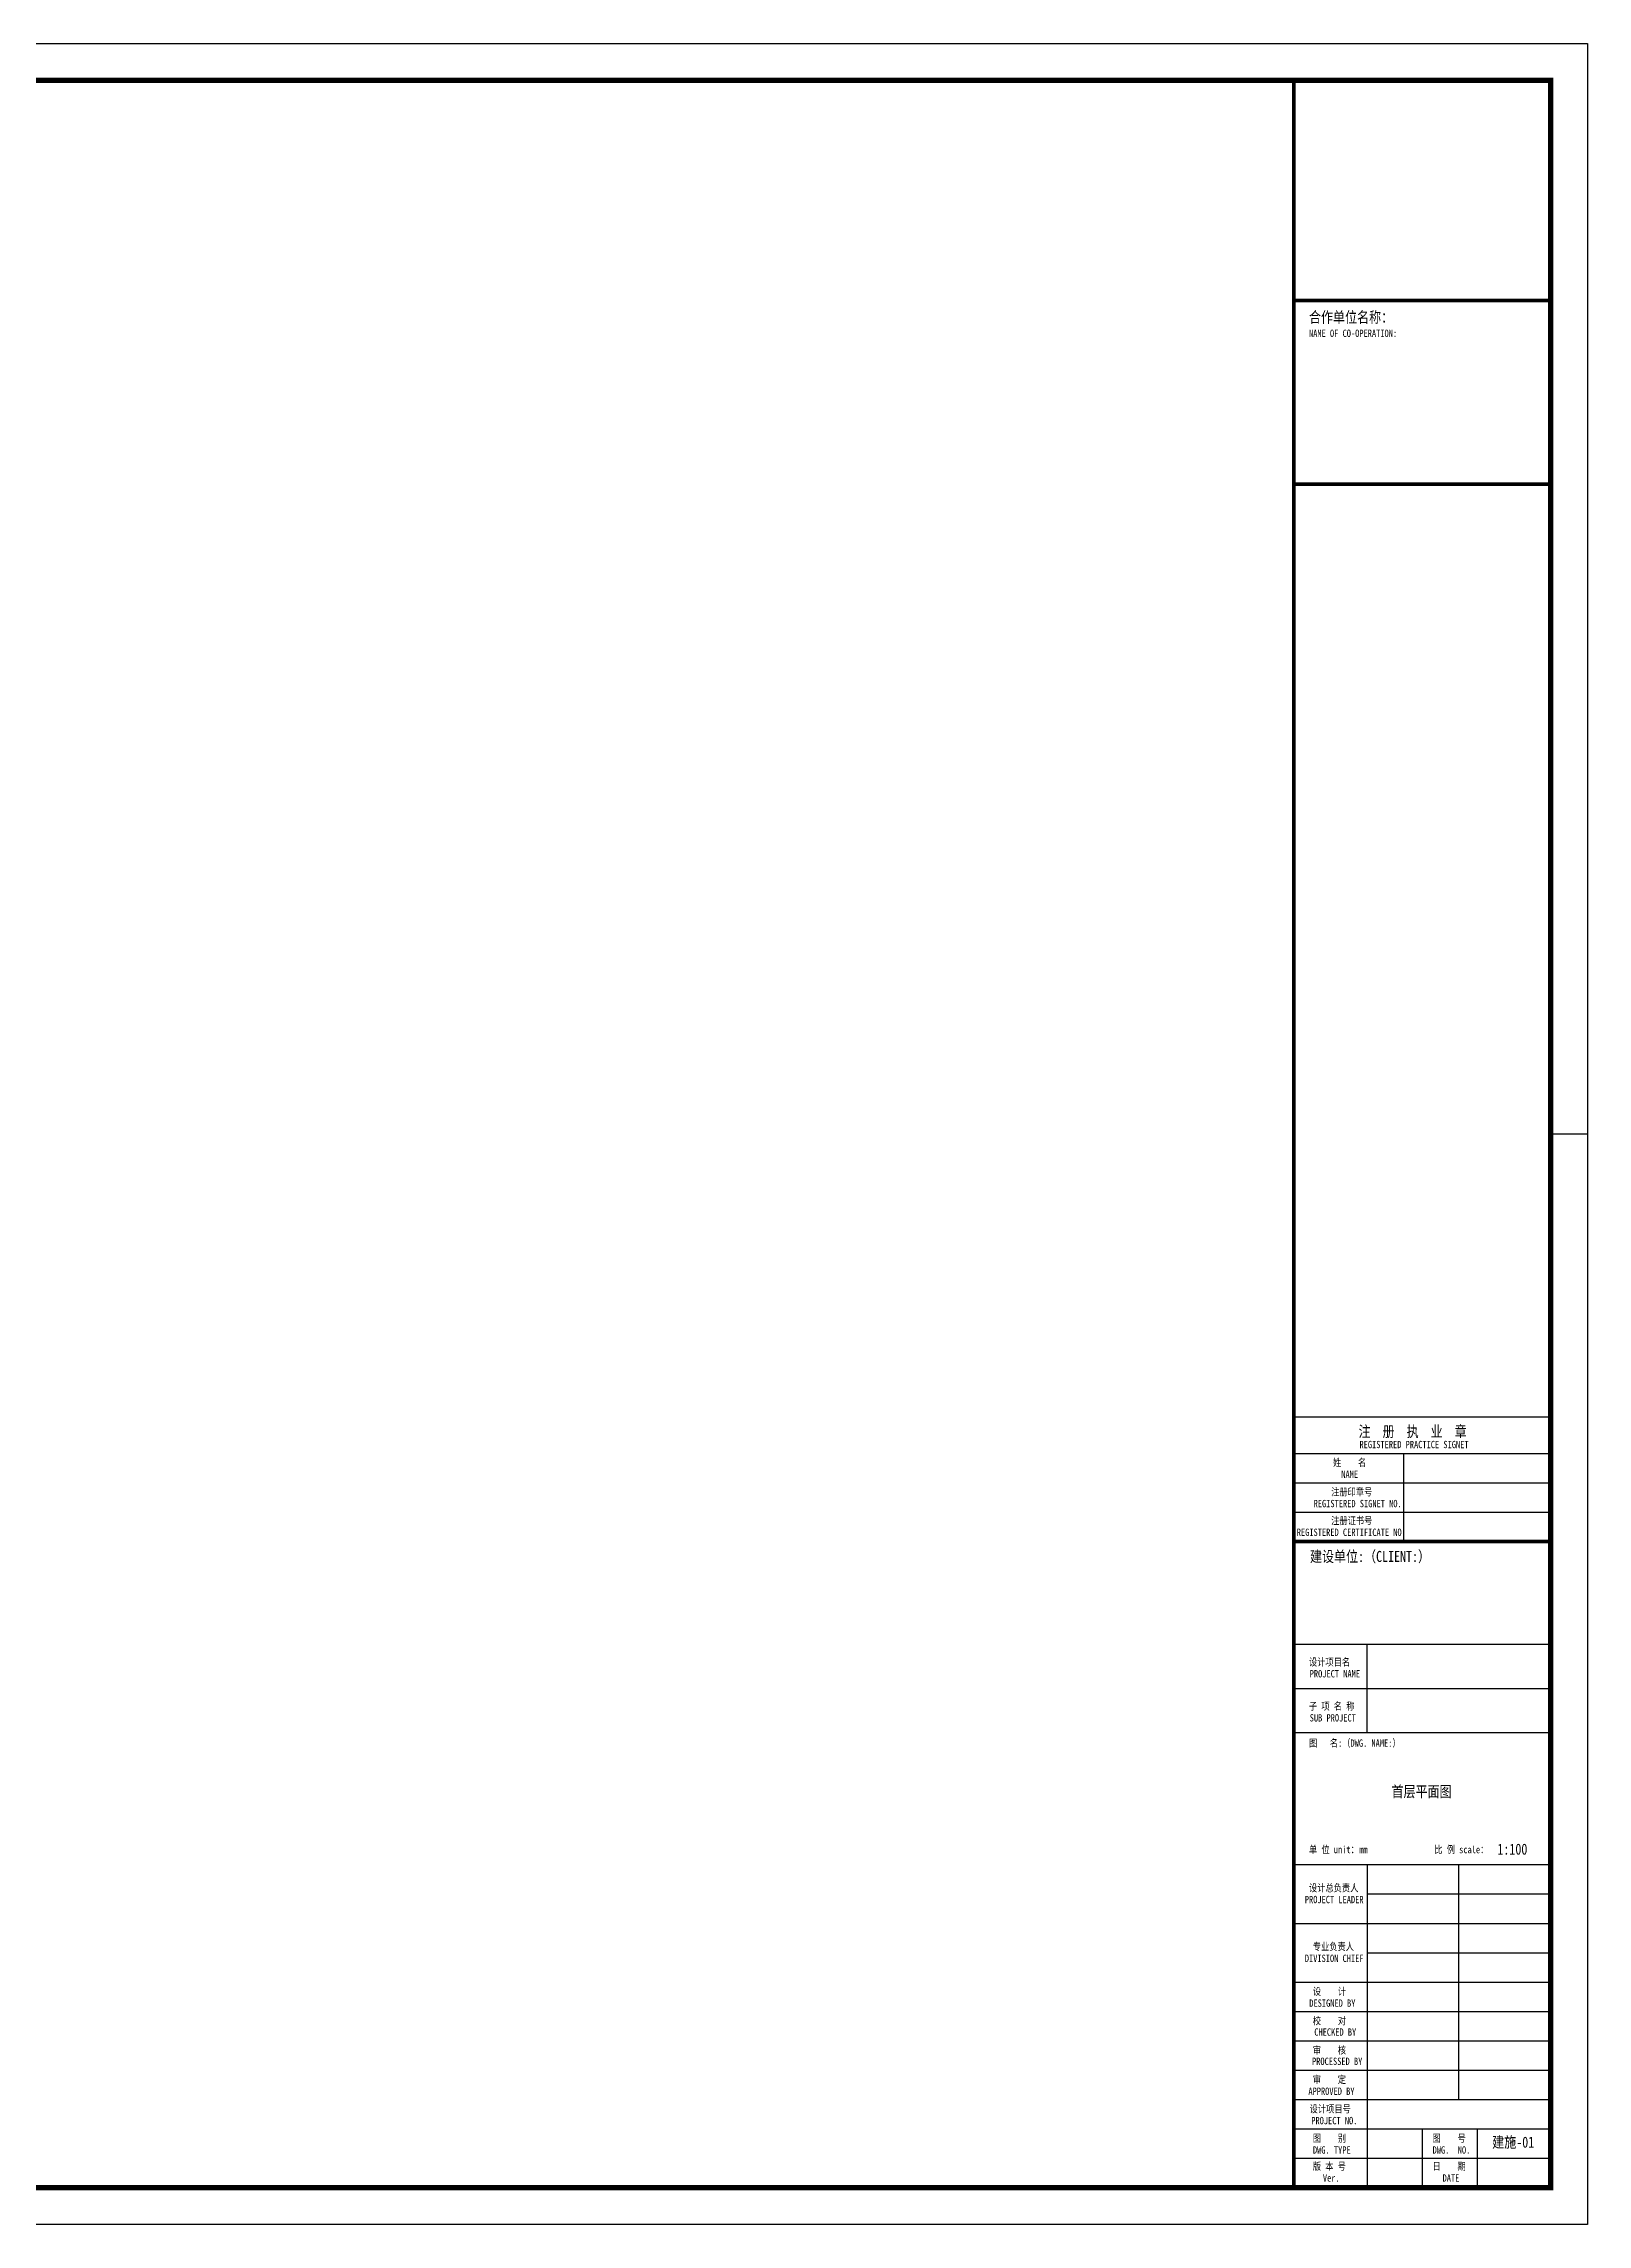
# Model space of a CAD drawing. Extents: x 0 to 841, y 0 to 594.
# Drawn here: x 421 to 841, y 0 to 594 of the extents above; entities that cross this region are included whole.
import ezdxf
from ezdxf.enums import TextEntityAlignment as Align

# ---------------------------------------------------------------- set-up
doc = ezdxf.new("R2010")
doc.units = 0
doc.header["$LTSCALE"] = 1000
doc.header["$MEASUREMENT"] = 0
doc.styles.add('图签', font='', dxfattribs={"width": 0.8})
doc.styles.get('图签').set_extended_font_data('SimSun')

# ---------------------------------------------------------------- blocks, each defined once
blk = doc.blocks.new('border')
for p, q in [((831, 584), (831, 10)), ((841, 297), (831, 297)), ((761, 220), (831, 220)), ((761, 210), (831, 210)), ((791, 186), (791, 210)), ((761, 202), (831, 202)), ((761, 194), (831, 194)), ((761, 158), (831, 158)), ((781, 134), (781, 158)), ((761, 146), (831, 146)), ((761, 134), (831, 134)), ((761, 98), (831, 98)), ((781, 98), (781, 10)), ((806, 34), (806, 98)), ((781, 90), (831, 90)), ((761, 82), (831, 82)), ((781, 74), (831, 74)), ((761, 66), (831, 66)), ((761, 58), (831, 58)), ((761, 50), (831, 50)), ((761, 42), (831, 42)), ((761, 34), (831, 34)), ((761, 26), (831, 26)), ((796, 26), (796, 10)), ((811, 26), (811, 10)), ((761, 18), (831, 18))]:
    blk.add_line(p, q)
blk.add_lwpolyline([(0, 0), (0, 594), (841, 594), (841, 0)], close=True)
at = {"const_width": 1.4}
blk.add_lwpolyline([(25, 10), (25, 584), (831, 584), (831, 10)], close=True, dxfattribs=at)
at = {"const_width": 1}
for points in [[(761, 584), (761, 10)], [(761, 524), (831, 524)], [(761, 474), (831, 474)], [(761, 186), (831, 186)]]:
    blk.add_lwpolyline(points, dxfattribs=at)
at = {"style": '图签', "width": 0.8}
for s, height, p in [('合作单位名称：', 3, (765.17, 517.98)), ('NAME OF CO-OPERATION:', 2, (765.17, 514.1)), ('注  册  执  业  章', 3, (778.68, 214.5)), ('姓    名', 2, (771.7, 206.51)), ('REGISTERED PRACTICE SIGNET', 2, (778.92, 211.42)), ('NAME', 2, (773.97, 203.33)), ('REGISTERED SIGNET NO.', 2, (766.43, 195.34)), ('注册印章号', 2, (771.21, 198.51)), ('注册证书号', 2, (771.21, 190.68)), ('REGISTERED CERTIFICATE NO.', 2, (761.84, 187.52)), ('建设单位:（CLIENT:）', 3, (765.44, 180.43)), ('设计项目名', 2, (765.17, 152.16)), ('PROJECT NAME', 2, (765.36, 148.97)), ('子 项 名 称', 2, (765.17, 140.16)), ('SUB PROJECT', 2, (765.36, 136.97)), ('图   名:（DWG. NAME:）', 2, (765.17, 130.1)), ('单 位 unit：', 2, (765.17, 101.1)), ('mm', 2, (778.86, 101.1)), ('比 例 scale：', 2, (799.3, 101.1)), ('PROJECT LEADER', 2, (764.03, 87.48)), ('设计总负责人', 2, (765.17, 90.66)), ('DIVISION CHIEF', 2, (764.03, 71.48)), ('专业负责人', 2, (766.21, 74.66)), ('DESIGNED BY', 2, (765.25, 59.27)), ('设    计', 2, (766.21, 62.45)), ('校    对', 2, (766.21, 54.45)), ('审    核', 2, (766.21, 46.45)), ('CHECKED BY', 2, (766.61, 51.39)), ('PROCESSED BY', 2, (765.99, 43.42)), ('APPROVED BY', 2, (765, 35.27)), ('审    定', 2, (766.21, 38.45)), ('设计项目号', 2, (765.34, 30.45)), ('PROJECT NO.', 2, (765.79, 27.27)), ('图    别', 2, (766.21, 22.45)), ('图    号', 2, (798.81, 22.45)), ('DWG. TYPE', 2, (766.24, 19.27)), ('DWG.  NO.', 2, (798.84, 19.27)), ('版 本 号', 2, (766.21, 14.82)), ('Ver.', 2, (768.95, 11.64)), ('日    期', 2, (798.81, 14.82)), ('DATE', 2, (801.55, 11.64))]:
    blk.add_text(s, height=height, dxfattribs=at).set_placement(p)
at = {"style": '图签', "width": 0.8, "flags": 8}
for tag, height, p in [('CLIENT', 4, (795.83, 168.04)), ('PROJECT_NAME', 3, (795.83, 149.26)), ('SUB_PROJECT', 3, (795.83, 137.6)), ('NAME', 3, (795.83, 115.5)), ('SCALE', 3, (820.57, 99.81)), ('TYPE', 3, (788.6, 20)), ('NO', 3, (820.8, 20)), ('VER', 3, (788.6, 12)), ('DATE', 3, (820.94, 12))]:
    blk.add_attdef(tag, text='', height=height, dxfattribs=at).set_placement(p, align=Align.BOTTOM_CENTER)
blk.add_attdef('PROJECT_NO', text='', height=3, dxfattribs=at).set_placement((784.76, 29.26), align=Align.MIDDLE_LEFT)

msp = doc.modelspace()

# ---------------------------------------------------------------- block references
ref = msp.add_blockref('border', (0, 0))
ref.add_attrib('NO', '建施-01', dxfattribs={"height": 3, "style": '图签', "width": 0.8}).set_placement((820.8, 20), align=Align.BOTTOM_CENTER)
ref.add_attrib('SCALE', '1:100', dxfattribs={"height": 3, "style": '图签', "width": 0.8}).set_placement((820.57, 99.81), align=Align.BOTTOM_CENTER)
ref.add_attrib('NAME', '首层平面图', dxfattribs={"height": 3, "style": '图签', "width": 0.8}).set_placement((795.83, 115.5), align=Align.BOTTOM_CENTER)

doc.saveas('drawing.dxf')
